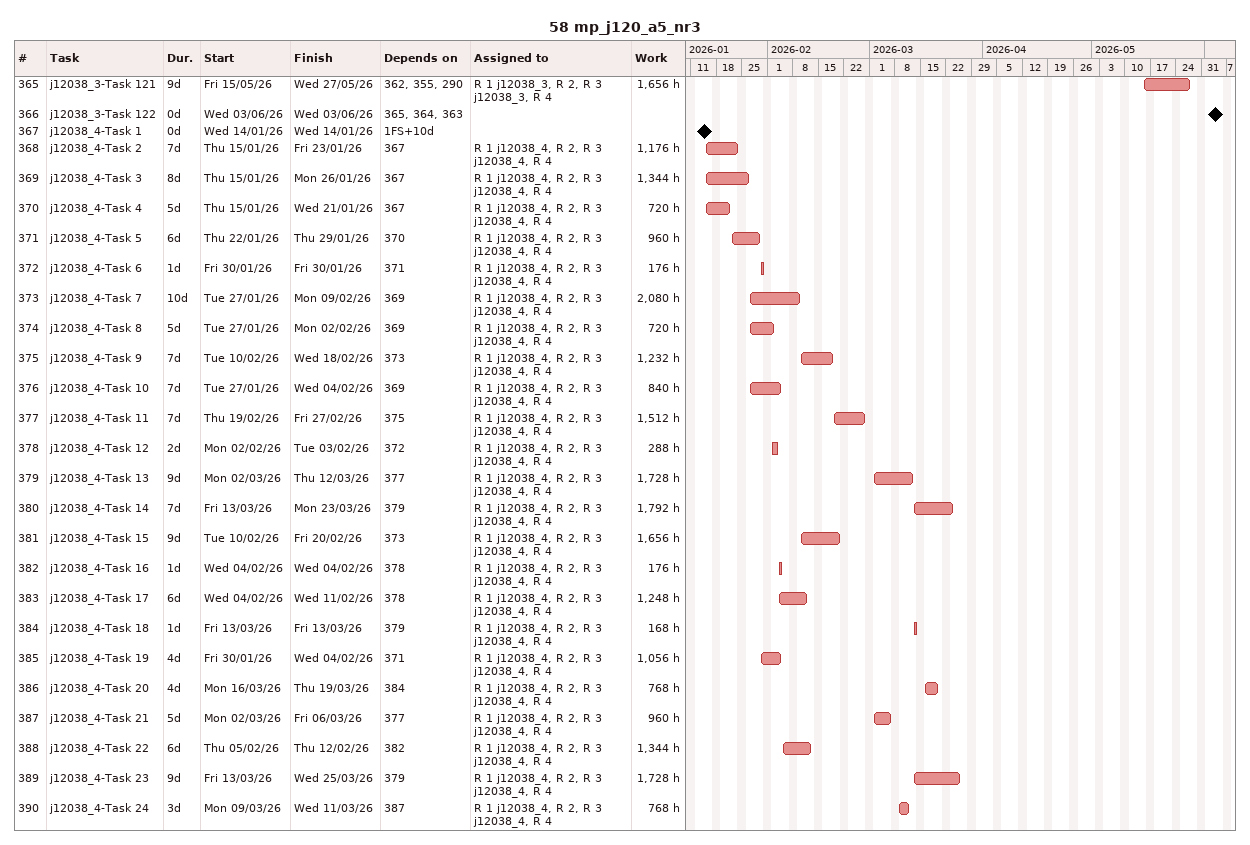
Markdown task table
58 mp_j120_a5_nr3

| ID | Task | Duration | Start | Finish | Predecessors | Resources | Work (h) |
|---|---|---|---|---|---|---|---|
| 365 | j12038_3-Task 121 | 9d | 2026-05-15 | 2026-05-27 | 362, 355, 290 | R 1 j12038_3, R 2, R 3 j12038_3, R 4 | 1656 |
| 366 | j12038_3-Task 122 | 0d | 2026-06-03 | 2026-06-03 | 365, 364, 363 |  |  |
| 367 | j12038_4-Task 1 | 0d | 2026-01-14 | 2026-01-14 | 1FS+10d |  |  |
| 368 | j12038_4-Task 2 | 7d | 2026-01-15 | 2026-01-23 | 367 | R 1 j12038_4, R 2, R 3 j12038_4, R 4 | 1176 |
| 369 | j12038_4-Task 3 | 8d | 2026-01-15 | 2026-01-26 | 367 | R 1 j12038_4, R 2, R 3 j12038_4, R 4 | 1344 |
| 370 | j12038_4-Task 4 | 5d | 2026-01-15 | 2026-01-21 | 367 | R 1 j12038_4, R 2, R 3 j12038_4, R 4 | 720 |
| 371 | j12038_4-Task 5 | 6d | 2026-01-22 | 2026-01-29 | 370 | R 1 j12038_4, R 2, R 3 j12038_4, R 4 | 960 |
| 372 | j12038_4-Task 6 | 1d | 2026-01-30 | 2026-01-30 | 371 | R 1 j12038_4, R 2, R 3 j12038_4, R 4 | 176 |
| 373 | j12038_4-Task 7 | 10d | 2026-01-27 | 2026-02-09 | 369 | R 1 j12038_4, R 2, R 3 j12038_4, R 4 | 2080 |
| 374 | j12038_4-Task 8 | 5d | 2026-01-27 | 2026-02-02 | 369 | R 1 j12038_4, R 2, R 3 j12038_4, R 4 | 720 |
| 375 | j12038_4-Task 9 | 7d | 2026-02-10 | 2026-02-18 | 373 | R 1 j12038_4, R 2, R 3 j12038_4, R 4 | 1232 |
| 376 | j12038_4-Task 10 | 7d | 2026-01-27 | 2026-02-04 | 369 | R 1 j12038_4, R 2, R 3 j12038_4, R 4 | 840 |
| 377 | j12038_4-Task 11 | 7d | 2026-02-19 | 2026-02-27 | 375 | R 1 j12038_4, R 2, R 3 j12038_4, R 4 | 1512 |
| 378 | j12038_4-Task 12 | 2d | 2026-02-02 | 2026-02-03 | 372 | R 1 j12038_4, R 2, R 3 j12038_4, R 4 | 288 |
| 379 | j12038_4-Task 13 | 9d | 2026-03-02 | 2026-03-12 | 377 | R 1 j12038_4, R 2, R 3 j12038_4, R 4 | 1728 |
| 380 | j12038_4-Task 14 | 7d | 2026-03-13 | 2026-03-23 | 379 | R 1 j12038_4, R 2, R 3 j12038_4, R 4 | 1792 |
| 381 | j12038_4-Task 15 | 9d | 2026-02-10 | 2026-02-20 | 373 | R 1 j12038_4, R 2, R 3 j12038_4, R 4 | 1656 |
| 382 | j12038_4-Task 16 | 1d | 2026-02-04 | 2026-02-04 | 378 | R 1 j12038_4, R 2, R 3 j12038_4, R 4 | 176 |
| 383 | j12038_4-Task 17 | 6d | 2026-02-04 | 2026-02-11 | 378 | R 1 j12038_4, R 2, R 3 j12038_4, R 4 | 1248 |
| 384 | j12038_4-Task 18 | 1d | 2026-03-13 | 2026-03-13 | 379 | R 1 j12038_4, R 2, R 3 j12038_4, R 4 | 168 |
| 385 | j12038_4-Task 19 | 4d | 2026-01-30 | 2026-02-04 | 371 | R 1 j12038_4, R 2, R 3 j12038_4, R 4 | 1056 |
| 386 | j12038_4-Task 20 | 4d | 2026-03-16 | 2026-03-19 | 384 | R 1 j12038_4, R 2, R 3 j12038_4, R 4 | 768 |
| 387 | j12038_4-Task 21 | 5d | 2026-03-02 | 2026-03-06 | 377 | R 1 j12038_4, R 2, R 3 j12038_4, R 4 | 960 |
| 388 | j12038_4-Task 22 | 6d | 2026-02-05 | 2026-02-12 | 382 | R 1 j12038_4, R 2, R 3 j12038_4, R 4 | 1344 |
| 389 | j12038_4-Task 23 | 9d | 2026-03-13 | 2026-03-25 | 379 | R 1 j12038_4, R 2, R 3 j12038_4, R 4 | 1728 |
| 390 | j12038_4-Task 24 | 3d | 2026-03-09 | 2026-03-11 | 387 | R 1 j12038_4, R 2, R 3 j12038_4, R 4 | 768 |
